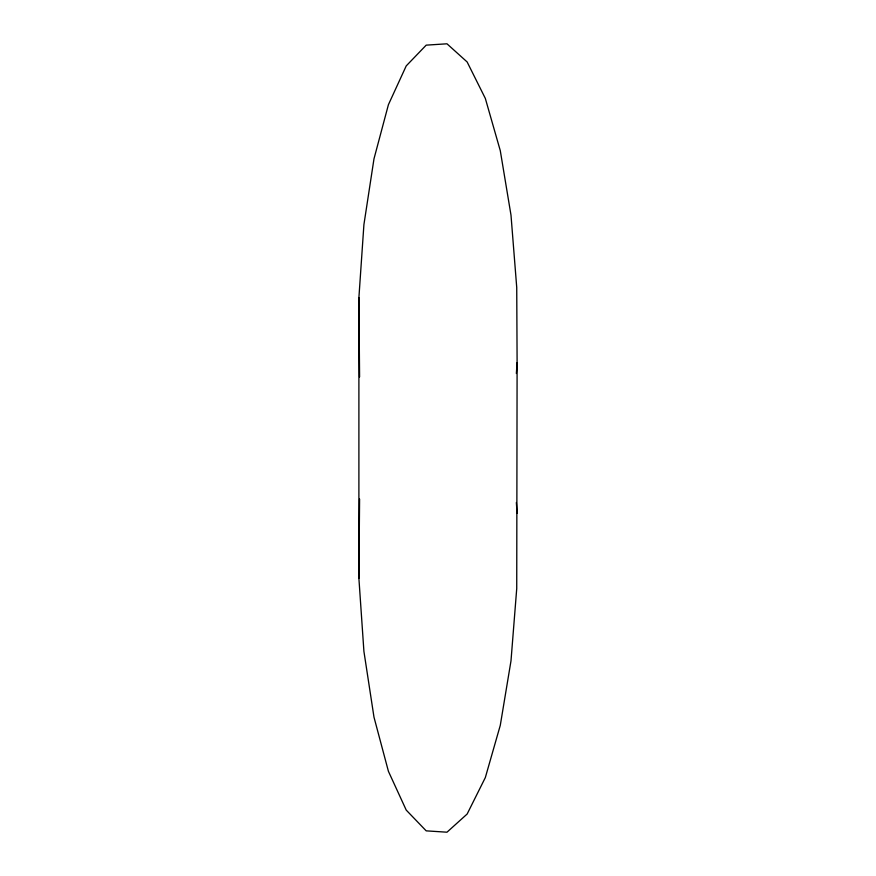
<?xml version="1.0" encoding="UTF-8"?>
<svg xmlns="http://www.w3.org/2000/svg" width="876" height="876" viewBox="0 0 876 876"><rect width="100%" height="100%" fill="white"/><g stroke="black" fill="none" stroke-linecap="round" stroke-linejoin="round"><path stroke-width="1.31" d="M358.897 578.346L358.897 297.654L363.912 224.639L373.986 158.83L388.418 104.682L406.223 65.908L426.196 45.147L446.979 43.8L467.149 61.977L485.326 98.419L500.284 150.661L510.993 215.135L516.731 287.448L517.103 362.675L516.731 588.552L510.993 660.865L500.284 725.339L485.326 777.581L467.149 814.023L446.979 832.2L426.196 830.853L406.223 810.092L388.418 771.318L373.986 717.17L363.912 651.361L358.897 578.346L359.587 499.057M516.358 373.494L517.103 362.675M359.587 376.943L358.897 297.654M516.358 502.506L517.103 513.325"/></g></svg>
